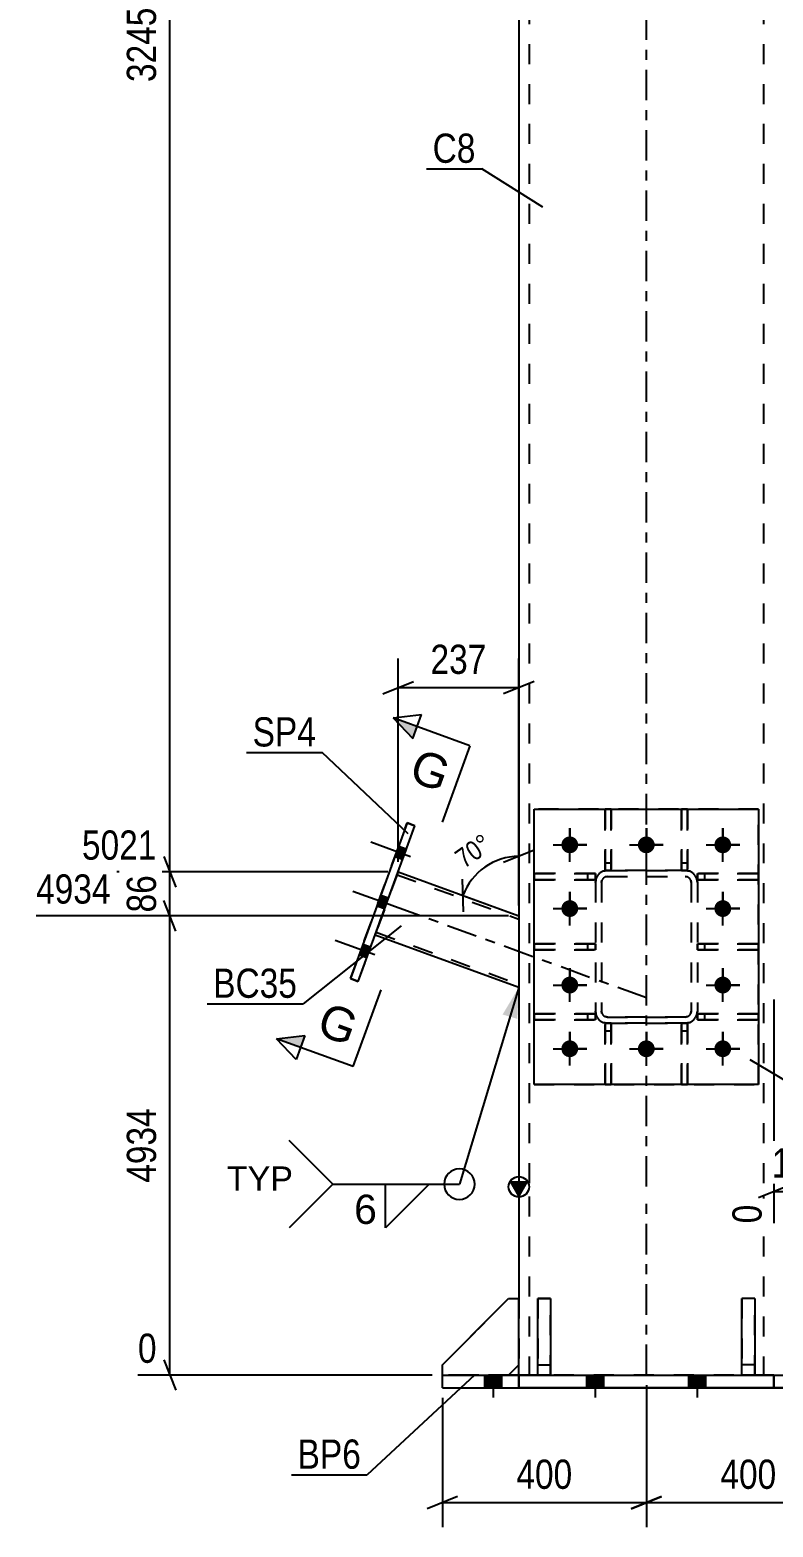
# Model space of a CAD drawing. Header units: millimetres. Extents: x 0 to 841, y 0 to 594.
# Drawn here: x 210.9 to 283.8, y 259.3 to 406.2 of the extents above; entities that cross this region are included whole.
import ezdxf

# ---------------------------------------------------------------- set-up
doc = ezdxf.new("R2010")
doc.units = ezdxf.units.MM
doc.linetypes.add('DXK_LINE_DOT2', pattern=[3.9198, 1.9599, -1.9599])
doc.linetypes.add('DXK_LINE_DOT3', pattern=[5.9187, 2.979, -0.9799, 0.9799, -0.9799])
doc.styles.add('Arial', font='ARIAL.TTF', dxfattribs={"height": 0.2})
doc.styles.add('Arial Narrow', font='ARIALN.TTF', dxfattribs={"height": 0.2})

# ---------------------------------------------------------------- blocks, each defined once
blk = doc.blocks.new('Part-682043673-1279 - 1164')
at = {"color": 7, "linetype": 'DXK_LINE_DOT2'}
for p, q in [((267.31, 323.75), (267.31, 329.75)), ((267.31, 329.75), (267.91, 329.75)), ((267.91, 329.75), (267.91, 323.75)), ((267.31, 324.5), (267.91, 324.5)), ((267.91, 323.75), (267.31, 323.75))]:
    blk.add_line(p, q, dxfattribs=at)
blk = doc.blocks.new('Part-682043673-1316 - 1164')
at = {"linetype": 'Continuous'}
blk.add_hatch(color=2, dxfattribs=at).paths.add_polyline_path([(258.86, 291.81), (258.06, 293.21), (259.66, 293.21)])
at = {"color": 7, "linetype": 'DXK_LINE_DOT2'}
for p, q in [((259.86, 487.11), (259.86, 292.75)), ((282.86, 487.11), (282.86, 292.75)), ((259.86, 291.75), (259.86, 274.25)), ((282.86, 291.75), (282.86, 274.25)), ((258.86, 281.75), (258.86, 275.25)), ((258.86, 274.25), (258.86, 274.25)), ((258.86, 274.25), (258.86, 274.25)), ((259.01, 274.25), (258.86, 274.25)), ((258.86, 274.25), (259.01, 274.25)), ((258.86, 274.25), (258.86, 274.25)), ((259.44, 274.25), (259.01, 274.25)), ((259.01, 274.25), (259.44, 274.25)), ((260.09, 274.25), (259.44, 274.25)), ((259.44, 274.25), (260.09, 274.25)), ((259.86, 274.25), (259.86, 274.25)), ((259.93, 274.25), (259.86, 274.25)), ((259.86, 274.25), (259.93, 274.25)), ((260.15, 274.25), (259.93, 274.25)), ((259.93, 274.25), (260.15, 274.25)), ((260.86, 274.25), (260.09, 274.25)), ((260.09, 274.25), (260.86, 274.25)), ((260.48, 274.25), (260.15, 274.25)), ((260.15, 274.25), (260.48, 274.25)), ((260.48, 274.25), (282.24, 274.25)), ((260.48, 274.25), (282.24, 274.25)), ((260.86, 274.25), (281.86, 274.25)), ((260.86, 274.25), (281.86, 274.25)), ((281.86, 274.25), (282.62, 274.25)), ((282.62, 274.25), (281.86, 274.25)), ((282.56, 274.25), (282.24, 274.25)), ((282.24, 274.25), (282.56, 274.25)), ((282.78, 274.25), (282.56, 274.25)), ((282.56, 274.25), (282.78, 274.25)), ((282.62, 274.25), (283.27, 274.25)), ((283.27, 274.25), (282.62, 274.25)), ((282.86, 274.25), (282.78, 274.25)), ((282.78, 274.25), (282.86, 274.25)), ((282.86, 274.25), (282.86, 274.25)), ((282.86, 274.25), (282.86, 274.25)), ((283.27, 274.25), (283.71, 274.25)), ((283.71, 274.25), (283.27, 274.25)), ((283.71, 274.25), (283.86, 274.25)), ((283.86, 274.25), (283.71, 274.25))]:
    blk.add_line(p, q, dxfattribs=at)
at = {"color": 7, "linetype": 'DXK_LINE_DOT3'}
for p, q in [((271.36, 292.75), (271.36, 487.11)), ((271.36, 274.25), (271.36, 291.75))]:
    blk.add_line(p, q, dxfattribs=at)
at = {"color": 2, "linetype": 'Continuous'}
for p, q in [((258.86, 482.88), (258.86, 292.75)), ((258.86, 291.81), (258.06, 293.21)), ((258.06, 293.21), (259.66, 293.21)), ((259.66, 293.21), (258.86, 291.81)), ((258.86, 291.75), (258.86, 281.75)), ((258.86, 274.25), (258.86, 275.25))]:
    blk.add_line(p, q, dxfattribs=at)
blk.add_circle((258.86, 292.71), 1, dxfattribs=at)
blk = doc.blocks.new('Part-682043673-1251 - 1164')
at = {"color": 7, "linetype": 'DXK_LINE_DOT2'}
for p, q in [((267.56, 323.75), (267.1, 323.66)), ((267.1, 323.66), (267.56, 323.75)), ((267.33, 323.11), (267.56, 323.15)), ((267.56, 323.15), (267.33, 323.11)), ((267.56, 323.75), (275.16, 323.75)), ((267.56, 323.75), (267.56, 323.75)), ((275.16, 323.75), (267.56, 323.75)), ((267.56, 323.15), (275.16, 323.15)), ((267.56, 323.15), (267.56, 323.15)), ((267.56, 323.15), (275.16, 323.15)), ((275.16, 323.75), (275.16, 323.75)), ((275.62, 323.66), (275.16, 323.75)), ((275.16, 323.75), (275.62, 323.66)), ((275.16, 323.15), (275.16, 323.15)), ((275.16, 323.15), (275.39, 323.11)), ((275.39, 323.11), (275.16, 323.15)), ((266.45, 323.01), (266.36, 322.55)), ((266.36, 322.55), (266.45, 323.01)), ((266.36, 322.55), (266.36, 309.95)), ((266.96, 322.55), (267, 322.78)), ((267, 322.78), (266.96, 322.55)), ((266.96, 322.55), (266.96, 309.95)), ((275.71, 322.78), (275.76, 322.55)), ((275.76, 322.55), (275.71, 322.78)), ((275.76, 322.55), (275.76, 309.95)), ((276.36, 322.55), (276.27, 323.01)), ((276.27, 323.01), (276.36, 322.55)), ((276.36, 322.55), (276.36, 309.95)), ((266.36, 309.95), (266.45, 309.49)), ((266.45, 309.49), (266.36, 309.95)), ((267, 309.72), (266.96, 309.95)), ((266.96, 309.95), (267, 309.72)), ((275.76, 309.95), (275.71, 309.72)), ((275.71, 309.72), (275.76, 309.95)), ((276.27, 309.49), (276.36, 309.95)), ((276.36, 309.95), (276.27, 309.49)), ((267.1, 308.84), (267.56, 308.75)), ((267.56, 308.75), (267.1, 308.84)), ((267.56, 309.35), (267.33, 309.4)), ((267.33, 309.4), (267.56, 309.35)), ((275.16, 309.35), (267.56, 309.35)), ((267.56, 309.35), (267.56, 309.35)), ((267.56, 309.35), (275.16, 309.35)), ((267.56, 309.35), (267.56, 309.35)), ((275.16, 308.75), (267.56, 308.75)), ((267.56, 308.75), (267.56, 308.75)), ((267.56, 308.75), (275.16, 308.75)), ((267.56, 308.75), (267.56, 308.75)), ((275.39, 309.4), (275.16, 309.35)), ((275.16, 309.35), (275.39, 309.4)), ((275.16, 309.35), (275.16, 309.35)), ((275.16, 308.75), (275.62, 308.84)), ((275.62, 308.84), (275.16, 308.75)), ((275.16, 308.75), (275.16, 308.75)), ((275.39, 309.4), (275.39, 309.4)), ((275.62, 308.84), (275.62, 308.84))]:
    blk.add_line(p, q, dxfattribs=at)
at = {"color": 7, "linetype": 'DXK_LINE_DOT3'}
blk.add_line((271.36, 316.25), (271.36, 316.25), dxfattribs=at)
at = {"color": 7, "linetype": 'DXK_LINE_DOT2'}
for centre, radius, start, end in [((267.56, 322.55), 1.2, 112.5, 157.5), ((267.56, 322.55), 1.2, 112.5, 157.5), ((267.56, 322.55), 0.6, 112.5, 157.5), ((267.56, 322.55), 0.6, 112.5, 157.5), ((275.16, 322.55), 0.6, 22.5, 67.5), ((275.16, 322.55), 0.6, 22.5, 67.5), ((275.16, 322.55), 1.2, 22.5, 67.5), ((275.16, 322.55), 1.2, 22.5, 67.5), ((267.56, 309.95), 1.2, 202.5, 247.5), ((267.56, 309.95), 1.2, 202.5, 247.5), ((267.56, 309.95), 0.6, 202.5, 247.5), ((267.56, 309.95), 0.6, 202.5, 247.5), ((275.16, 309.95), 0.6, 292.5, 337.5), ((275.16, 309.95), 0.6, 292.5, 337.5), ((275.16, 309.95), 1.2, 292.5, 337.5), ((275.16, 309.95), 1.2, 292.5, 337.5)]:
    blk.add_arc(centre, radius, start, end, dxfattribs=at)
blk = doc.blocks.new('Part-682043673-1260 - 1164')
at = {"color": 2, "linetype": 'Continuous'}
for p, q in [((251.36, 274.25), (258.86, 274.25)), ((251.36, 273), (251.36, 274.25)), ((258.86, 274.25), (258.86, 273)), ((258.86, 274.25), (283.86, 274.25)), ((283.86, 273), (283.86, 274.25)), ((283.86, 274.25), (291.36, 274.25)), ((291.36, 273), (291.36, 274.25)), ((251.36, 273), (258.86, 273)), ((251.36, 273), (258.86, 273)), ((251.36, 273), (251.36, 273)), ((251.36, 273), (251.36, 273)), ((258.86, 273), (283.86, 273)), ((283.86, 273), (258.86, 273)), ((283.86, 273), (291.36, 273)), ((291.36, 273), (283.86, 273)), ((291.36, 273), (291.36, 273)), ((291.36, 273), (291.36, 273))]:
    blk.add_line(p, q, dxfattribs=at)
at = {"color": 7, "linetype": 'DXK_LINE_DOT2'}
for p, q in [((258.86, 274.25), (251.36, 274.25)), ((251.36, 274.25), (251.36, 274.25)), ((283.86, 274.25), (258.86, 274.25)), ((258.86, 273), (258.86, 274.25)), ((291.36, 274.25), (283.86, 274.25)), ((283.86, 274.25), (283.86, 273))]:
    blk.add_line(p, q, dxfattribs=at)
blk = doc.blocks.new('Part-682043673-1254 - 1164')
at = {"color": 7, "linetype": 'DXK_LINE_DOT2'}
for p, q in [((247.02, 323.6), (244.76, 317.4)), ((244.76, 317.4), (247.02, 323.6)), ((246.92, 323.32), (258.86, 318.97)), ((247.02, 323.6), (247.02, 323.6)), ((258.86, 319.29), (258.86, 312.27)), ((244.76, 317.4), (244.76, 317.4)), ((244.86, 317.68), (258.86, 312.59))]:
    blk.add_line(p, q, dxfattribs=at)
at = {"color": 2, "linetype": 'Continuous'}
for p, q in [((247.02, 323.6), (258.86, 319.29)), ((258.86, 312.27), (244.76, 317.4))]:
    blk.add_line(p, q, dxfattribs=at)
at = {"color": 7, "linetype": 'DXK_LINE_DOT3'}
blk.add_line((271.36, 311.23), (245.89, 320.5), dxfattribs=at)
blk = doc.blocks.new('Part-682043673-1314 - 1164')
at = {"color": 2, "linetype": 'Continuous'}
for p, q in [((260.73, 274.25), (260.73, 281.75)), ((260.73, 281.75), (261.98, 281.75)), ((261.98, 281.75), (261.98, 274.25)), ((260.73, 275.25), (261.98, 275.25)), ((261.98, 274.25), (260.73, 274.25))]:
    blk.add_line(p, q, dxfattribs=at)
blk = doc.blocks.new('Part-682043673-1261 - 1164')
at = {"color": 2, "linetype": 'Continuous'}
for p, q in [((260.36, 302.75), (260.36, 329.75)), ((260.36, 329.75), (282.36, 329.75)), ((282.36, 329.75), (282.36, 302.75)), ((282.36, 302.75), (260.36, 302.75)), ((260.36, 302.75), (260.36, 302.75)), ((282.36, 302.75), (282.36, 302.75))]:
    blk.add_line(p, q, dxfattribs=at)
at = {"color": 7, "linetype": 'DXK_LINE_DOT2'}
for p, q in [((260.36, 329.75), (282.36, 329.75)), ((260.36, 302.75), (282.36, 302.75)), ((260.36, 302.75), (260.36, 302.75)), ((282.36, 302.75), (282.36, 302.75))]:
    blk.add_line(p, q, dxfattribs=at)
blk = doc.blocks.new('Part-682043673-1312 - 1164')
at = {"color": 7, "linetype": 'DXK_LINE_DOT2'}
for p, q in [((260.73, 281.75), (260.73, 274.25)), ((261.98, 281.75), (260.73, 281.75)), ((261.98, 274.25), (261.98, 281.75)), ((260.73, 275.25), (261.98, 275.25)), ((260.73, 274.25), (261.98, 274.25))]:
    blk.add_line(p, q, dxfattribs=at)
blk = doc.blocks.new('Part-682043673-1263 - 1164')
at = {"color": 7, "linetype": 'DXK_LINE_DOT2'}
for p, q in [((267.56, 323.75), (267.1, 323.66)), ((267.1, 323.66), (267.56, 323.75)), ((267.33, 323.11), (267.56, 323.15)), ((267.56, 323.15), (267.33, 323.11)), ((267.56, 323.75), (275.16, 323.75)), ((267.56, 323.15), (275.16, 323.15)), ((275.62, 323.66), (275.16, 323.75)), ((275.16, 323.75), (275.62, 323.66)), ((275.16, 323.15), (275.39, 323.11)), ((275.39, 323.11), (275.16, 323.15)), ((266.45, 323.01), (266.36, 322.55)), ((266.36, 322.55), (266.45, 323.01)), ((266.36, 322.55), (266.36, 309.95)), ((266.96, 322.55), (267, 322.78)), ((267, 322.78), (266.96, 322.55)), ((266.96, 322.55), (266.96, 309.95)), ((275.71, 322.78), (275.76, 322.55)), ((275.76, 322.55), (275.71, 322.78)), ((275.76, 322.55), (275.76, 309.95)), ((276.36, 322.55), (276.27, 323.01)), ((276.27, 323.01), (276.36, 322.55)), ((276.36, 322.55), (276.36, 309.95)), ((266.36, 309.95), (266.45, 309.49)), ((266.45, 309.49), (266.36, 309.95)), ((267, 309.72), (266.96, 309.95)), ((266.96, 309.95), (267, 309.72)), ((275.76, 309.95), (275.71, 309.72)), ((275.71, 309.72), (275.76, 309.95)), ((276.27, 309.49), (276.36, 309.95)), ((276.36, 309.95), (276.27, 309.49)), ((267.1, 308.84), (267.56, 308.75)), ((267.56, 308.75), (267.1, 308.84)), ((267.56, 309.35), (267.33, 309.4)), ((267.33, 309.4), (267.56, 309.35)), ((275.16, 309.35), (267.56, 309.35)), ((267.56, 308.75), (275.16, 308.75)), ((275.39, 309.4), (275.16, 309.35)), ((275.16, 309.35), (275.39, 309.4)), ((275.16, 308.75), (275.62, 308.84)), ((275.62, 308.84), (275.16, 308.75))]:
    blk.add_line(p, q, dxfattribs=at)
at = {"color": 7, "linetype": 'DXK_LINE_DOT3'}
blk.add_line((271.36, 316.25), (271.36, 316.25), dxfattribs=at)
at = {"color": 7, "linetype": 'DXK_LINE_DOT2'}
for centre, radius, start, end in [((267.56, 322.55), 1.2, 112.5, 157.5), ((267.56, 322.55), 1.2, 112.5, 157.5), ((267.56, 322.55), 0.6, 112.5, 157.5), ((267.56, 322.55), 0.6, 112.5, 157.5), ((275.16, 322.55), 0.6, 22.5, 67.5), ((275.16, 322.55), 0.6, 22.5, 67.5), ((275.16, 322.55), 1.2, 22.5, 67.5), ((275.16, 322.55), 1.2, 22.5, 67.5), ((267.56, 309.95), 1.2, 202.5, 247.5), ((267.56, 309.95), 1.2, 202.5, 247.5), ((267.56, 309.95), 0.6, 202.5, 247.5), ((267.56, 309.95), 0.6, 202.5, 247.5), ((275.16, 309.95), 0.6, 292.5, 337.5), ((275.16, 309.95), 0.6, 292.5, 337.5), ((275.16, 309.95), 1.2, 292.5, 337.5), ((275.16, 309.95), 1.2, 292.5, 337.5)]:
    blk.add_arc(centre, radius, start, end, dxfattribs=at)
blk = doc.blocks.new('Part-682043673-1265 - 1164')
at = {"color": 7, "linetype": 'DXK_LINE_DOT2'}
for p, q in [((260.36, 302.75), (260.36, 329.75)), ((282.36, 329.75), (260.36, 329.75)), ((282.36, 302.75), (282.36, 329.75)), ((282.36, 302.75), (260.36, 302.75))]:
    blk.add_line(p, q, dxfattribs=at)
blk = doc.blocks.new('Part-682043673-1266 - 1164')
at = {"color": 7, "linetype": 'DXK_LINE_DOT2'}
for p, q in [((267.91, 308.75), (267.31, 308.75)), ((267.31, 308.75), (267.31, 302.75)), ((267.91, 302.75), (267.91, 308.75)), ((267.31, 308), (267.91, 308)), ((267.31, 302.75), (267.91, 302.75))]:
    blk.add_line(p, q, dxfattribs=at)
blk = doc.blocks.new('Part-682043673-1267 - 1164')
at = {"color": 7, "linetype": 'DXK_LINE_DOT2'}
for p, q in [((275.41, 308.75), (274.81, 308.75)), ((274.81, 308.75), (274.81, 302.75)), ((275.41, 302.75), (275.41, 308.75)), ((274.81, 308), (275.41, 308)), ((274.81, 302.75), (275.41, 302.75))]:
    blk.add_line(p, q, dxfattribs=at)
blk = doc.blocks.new('Part-682043673-1268 - 1164')
at = {"color": 7, "linetype": 'DXK_LINE_DOT2'}
for p, q in [((267.31, 329.75), (267.31, 323.75)), ((267.91, 329.75), (267.31, 329.75)), ((267.91, 323.75), (267.91, 329.75)), ((267.31, 324.5), (267.91, 324.5)), ((267.31, 323.75), (267.91, 323.75))]:
    blk.add_line(p, q, dxfattribs=at)
blk = doc.blocks.new('Part-682043673-1269 - 1164')
at = {"color": 7, "linetype": 'DXK_LINE_DOT2'}
for p, q in [((274.81, 329.75), (274.81, 323.75)), ((275.41, 329.75), (274.81, 329.75)), ((275.41, 323.75), (275.41, 329.75)), ((274.81, 324.5), (275.41, 324.5)), ((274.81, 323.75), (275.41, 323.75))]:
    blk.add_line(p, q, dxfattribs=at)
blk = doc.blocks.new('Part-682043673-1270 - 1164')
at = {"color": 7, "linetype": 'DXK_LINE_DOT2'}
for p, q in [((276.36, 315.95), (276.36, 316.55)), ((276.36, 316.55), (282.36, 316.55)), ((282.36, 315.95), (276.36, 315.95)), ((277.11, 315.95), (277.11, 316.55)), ((282.36, 316.55), (282.36, 315.95))]:
    blk.add_line(p, q, dxfattribs=at)
blk = doc.blocks.new('Part-682043673-1271 - 1164')
at = {"color": 7, "linetype": 'DXK_LINE_DOT2'}
for p, q in [((276.36, 322.83), (276.36, 323.43)), ((276.36, 323.43), (282.36, 323.43)), ((277.11, 322.83), (277.11, 323.43)), ((282.36, 323.43), (282.36, 322.83)), ((282.36, 322.83), (276.36, 322.83))]:
    blk.add_line(p, q, dxfattribs=at)
blk = doc.blocks.new('Part-682043673-1287 - 1164')
at = {"color": 2, "linetype": 'Continuous'}
for p, q in [((247.92, 328.41), (242.36, 313.14)), ((243.11, 312.86), (248.67, 328.13)), ((248.67, 328.13), (247.92, 328.41)), ((247.92, 328.41), (247.92, 328.41)), ((248.67, 328.13), (248.67, 328.13)), ((242.36, 313.14), (243.11, 312.86)), ((242.36, 313.14), (242.36, 313.14)), ((243.11, 312.86), (243.11, 312.86))]:
    blk.add_line(p, q, dxfattribs=at)
at = {"color": 7, "linetype": 'DXK_LINE_DOT2'}
for p, q in [((242.36, 313.14), (247.92, 328.41)), ((243.11, 312.86), (248.67, 328.13)), ((247.92, 328.41), (248.67, 328.13)), ((243.11, 312.86), (242.36, 313.14))]:
    blk.add_line(p, q, dxfattribs=at)
blk = doc.blocks.new('Part-682043673-1272 - 1164')
at = {"color": 7, "linetype": 'DXK_LINE_DOT2'}
for p, q in [((276.36, 309.08), (276.36, 309.68)), ((276.36, 309.68), (282.36, 309.68)), ((282.36, 309.08), (276.36, 309.08)), ((277.11, 309.08), (277.11, 309.68)), ((282.36, 309.68), (282.36, 309.08))]:
    blk.add_line(p, q, dxfattribs=at)
blk = doc.blocks.new('Part-682043673-1273 - 1164')
at = {"color": 7, "linetype": 'DXK_LINE_DOT2'}
for p, q in [((260.36, 316.55), (266.36, 316.55)), ((260.36, 315.95), (260.36, 316.55)), ((266.36, 315.95), (260.36, 315.95)), ((265.61, 315.95), (265.61, 316.55)), ((266.36, 316.55), (266.36, 315.95))]:
    blk.add_line(p, q, dxfattribs=at)
blk = doc.blocks.new('Part-682043673-1281 - 1164')
at = {"color": 7, "linetype": 'DXK_LINE_DOT2'}
for p, q in [((266.36, 323.43), (260.36, 323.43)), ((260.36, 323.43), (260.36, 322.83)), ((265.61, 322.83), (265.61, 323.43)), ((266.36, 322.83), (266.36, 323.43)), ((260.36, 322.83), (266.36, 322.83))]:
    blk.add_line(p, q, dxfattribs=at)
blk = doc.blocks.new('Part-682043673-1274 - 1164')
at = {"color": 7, "linetype": 'DXK_LINE_DOT2'}
for p, q in [((260.36, 323.43), (266.36, 323.43)), ((260.36, 322.83), (260.36, 323.43)), ((265.61, 322.83), (265.61, 323.43)), ((266.36, 323.43), (266.36, 322.83)), ((266.36, 322.83), (260.36, 322.83))]:
    blk.add_line(p, q, dxfattribs=at)
blk = doc.blocks.new('Part-682043673-1275 - 1164')
at = {"color": 7, "linetype": 'DXK_LINE_DOT2'}
for p, q in [((260.36, 309.68), (266.36, 309.68)), ((260.36, 309.08), (260.36, 309.68)), ((266.36, 309.08), (260.36, 309.08)), ((265.61, 309.08), (265.61, 309.68)), ((266.36, 309.68), (266.36, 309.08))]:
    blk.add_line(p, q, dxfattribs=at)
blk = doc.blocks.new('Part-682043673-1276 - 1164')
at = {"color": 7, "linetype": 'DXK_LINE_DOT2'}
for p, q in [((274.81, 302.75), (274.81, 308.75)), ((274.81, 308.75), (275.41, 308.75)), ((275.41, 308.75), (275.41, 302.75)), ((274.81, 308), (275.41, 308)), ((275.41, 302.75), (274.81, 302.75))]:
    blk.add_line(p, q, dxfattribs=at)
blk = doc.blocks.new('Part-682043673-1277 - 1164')
at = {"color": 7, "linetype": 'DXK_LINE_DOT2'}
for p, q in [((267.31, 302.75), (267.31, 308.75)), ((267.31, 308.75), (267.91, 308.75)), ((267.91, 308.75), (267.91, 302.75)), ((267.31, 308), (267.91, 308)), ((267.91, 302.75), (267.31, 302.75))]:
    blk.add_line(p, q, dxfattribs=at)
blk = doc.blocks.new('Part-682043673-1285 - 1164')
at = {"color": 7, "linetype": 'DXK_LINE_DOT2'}
for p, q in [((282.36, 309.68), (276.36, 309.68)), ((276.36, 309.68), (276.36, 309.08)), ((276.36, 309.08), (282.36, 309.08)), ((277.11, 309.08), (277.11, 309.68)), ((282.36, 309.08), (282.36, 309.68))]:
    blk.add_line(p, q, dxfattribs=at)
blk = doc.blocks.new('Part-682043673-1278 - 1164')
at = {"color": 7, "linetype": 'DXK_LINE_DOT2'}
for p, q in [((274.81, 323.75), (274.81, 329.75)), ((274.81, 329.75), (275.41, 329.75)), ((275.41, 329.75), (275.41, 323.75)), ((274.81, 324.5), (275.41, 324.5)), ((275.41, 323.75), (274.81, 323.75))]:
    blk.add_line(p, q, dxfattribs=at)
blk = doc.blocks.new('Part-682043673-1280 - 1164')
at = {"color": 7, "linetype": 'DXK_LINE_DOT2'}
for p, q in [((266.36, 316.55), (260.36, 316.55)), ((260.36, 316.55), (260.36, 315.95)), ((260.36, 315.95), (266.36, 315.95)), ((265.61, 315.95), (265.61, 316.55)), ((266.36, 315.95), (266.36, 316.55))]:
    blk.add_line(p, q, dxfattribs=at)
blk = doc.blocks.new('Part-682043673-1282 - 1164')
at = {"color": 7, "linetype": 'DXK_LINE_DOT2'}
for p, q in [((266.36, 309.68), (260.36, 309.68)), ((260.36, 309.68), (260.36, 309.08)), ((260.36, 309.08), (266.36, 309.08)), ((265.61, 309.08), (265.61, 309.68)), ((266.36, 309.08), (266.36, 309.68))]:
    blk.add_line(p, q, dxfattribs=at)
blk = doc.blocks.new('Part-682043673-1283 - 1164')
at = {"color": 7, "linetype": 'DXK_LINE_DOT2'}
for p, q in [((282.36, 316.55), (276.36, 316.55)), ((276.36, 316.55), (276.36, 315.95)), ((276.36, 315.95), (282.36, 315.95)), ((277.11, 315.95), (277.11, 316.55)), ((282.36, 315.95), (282.36, 316.55))]:
    blk.add_line(p, q, dxfattribs=at)
blk = doc.blocks.new('Part-682043673-1284 - 1164')
at = {"color": 7, "linetype": 'DXK_LINE_DOT2'}
for p, q in [((282.36, 323.43), (276.36, 323.43)), ((276.36, 323.43), (276.36, 322.83)), ((277.11, 322.83), (277.11, 323.43)), ((282.36, 322.83), (282.36, 323.43)), ((276.36, 322.83), (282.36, 322.83))]:
    blk.add_line(p, q, dxfattribs=at)
blk = doc.blocks.new('Part-682043673-1307 - 1164')
at = {"color": 2, "linetype": 'Continuous'}
for p, q in [((251.36, 275.25), (257.86, 281.75)), ((257.86, 281.75), (258.86, 281.75)), ((258.86, 275.25), (258.86, 281.75)), ((251.36, 274.25), (251.36, 275.25)), ((257.86, 274.25), (258.86, 275.25))]:
    blk.add_line(p, q, dxfattribs=at)
at = {"color": 7, "linetype": 'DXK_LINE_DOT2'}
for p, q in [((257.86, 274.25), (251.36, 274.25)), ((251.36, 274.25), (251.36, 274.25)), ((257.86, 274.25), (257.86, 274.25))]:
    blk.add_line(p, q, dxfattribs=at)
blk = doc.blocks.new('Part-682043673-1308 - 1164')
at = {"color": 7, "linetype": 'DXK_LINE_DOT2'}
for p, q in [((251.36, 275.25), (257.86, 281.75)), ((257.86, 281.75), (258.86, 281.75)), ((258.86, 281.75), (258.86, 275.25)), ((251.36, 274.25), (251.36, 275.25)), ((258.86, 275.25), (257.86, 274.25)), ((257.86, 274.25), (251.36, 274.25))]:
    blk.add_line(p, q, dxfattribs=at)
blk = doc.blocks.new('Part-682043673-1311 - 1164')
at = {"color": 7, "linetype": 'DXK_LINE_DOT2'}
for p, q in [((280.73, 281.75), (280.73, 274.25)), ((281.98, 281.75), (280.73, 281.75)), ((281.98, 274.25), (281.98, 281.75)), ((281.98, 275.25), (280.73, 275.25)), ((280.73, 274.25), (281.98, 274.25))]:
    blk.add_line(p, q, dxfattribs=at)
blk = doc.blocks.new('Part-682043673-1313 - 1164')
at = {"color": 2, "linetype": 'Continuous'}
for p, q in [((280.73, 274.25), (280.73, 281.75)), ((281.98, 281.75), (280.73, 281.75)), ((281.98, 281.75), (281.98, 274.25)), ((281.98, 275.25), (280.73, 275.25)), ((281.98, 274.25), (280.73, 274.25))]:
    blk.add_line(p, q, dxfattribs=at)
blk = doc.blocks.new('Bolt-682043673-1337 - 1164')
at = {"linetype": 'Continuous'}
for points in [[(255.53, 273), (257.18, 273), (257.18, 274.25), (255.53, 274.25)], [(255.53, 273), (257.18, 273), (257.18, 274.25), (255.53, 274.25)], [(265.53, 273), (267.18, 273), (267.18, 274.25), (265.53, 274.25)], [(265.53, 273), (267.18, 273), (267.18, 274.25), (265.53, 274.25)], [(275.53, 273), (277.18, 273), (277.18, 274.25), (275.53, 274.25)], [(275.53, 273), (277.18, 273), (277.18, 274.25), (275.53, 274.25)], [(285.53, 273), (287.18, 273), (287.18, 274.25), (285.53, 274.25)], [(285.53, 273), (287.18, 273), (287.18, 274.25), (285.53, 274.25)]]:
    blk.add_hatch(color=1, dxfattribs=at).paths.add_polyline_path(points)
at = {"color": 1, "linetype": 'Continuous'}
for p, q in [((255.53, 273), (255.53, 274.25)), ((255.53, 273), (255.53, 274.25)), ((256.36, 272.05), (256.36, 274.25)), ((256.36, 272.05), (256.36, 274.25)), ((257.18, 273), (257.18, 274.25)), ((257.18, 273), (257.18, 274.25)), ((265.53, 273), (265.53, 274.25)), ((265.53, 273), (265.53, 274.25)), ((266.36, 272.05), (266.36, 274.25)), ((266.36, 272.05), (266.36, 274.25)), ((267.18, 273), (267.18, 274.25)), ((267.18, 273), (267.18, 274.25)), ((275.53, 273), (275.53, 274.25)), ((275.53, 273), (275.53, 274.25)), ((276.36, 272.05), (276.36, 274.25)), ((276.36, 272.05), (276.36, 274.25)), ((277.18, 273), (277.18, 274.25)), ((277.18, 273), (277.18, 274.25)), ((285.53, 273), (285.53, 274.25)), ((285.53, 273), (285.53, 274.25)), ((286.36, 272.05), (286.36, 274.25)), ((286.36, 272.05), (286.36, 274.25)), ((287.18, 273), (287.18, 274.25)), ((287.18, 273), (287.18, 274.25))]:
    blk.add_line(p, q, dxfattribs=at)
blk = doc.blocks.new('Bolt-682043673-1338 - 1164')
at = {"linetype": 'Continuous'}
for points in [[(263.03, 326.25, -1), (264.68, 326.25, -1)], [(270.53, 326.25, -1), (272.18, 326.25, -1)], [(278.03, 326.25, -1), (279.68, 326.25, -1)], [(263.03, 320, -1), (264.68, 320, -1)], [(278.03, 320, -1), (279.68, 320, -1)], [(263.03, 312.5, -1), (264.68, 312.5, -1)], [(278.03, 312.5, -1), (279.68, 312.5, -1)], [(263.03, 306.25, -1), (264.68, 306.25, -1)], [(270.53, 306.25, -1), (272.18, 306.25, -1)], [(278.03, 306.25, -1), (279.68, 306.25, -1)]]:
    blk.add_hatch(color=1, dxfattribs=at).paths.add_polyline_path(points)
at = {"color": 1, "linetype": 'Continuous'}
for p, q in [((263.86, 324.6), (263.86, 327.9)), ((271.36, 324.6), (271.36, 327.9)), ((278.86, 324.6), (278.86, 327.9)), ((262.21, 326.25), (265.51, 326.25)), ((269.71, 326.25), (273.01, 326.25)), ((277.21, 326.25), (280.51, 326.25)), ((263.86, 318.35), (263.86, 321.65)), ((278.86, 318.35), (278.86, 321.65)), ((262.21, 320), (265.51, 320)), ((277.21, 320), (280.51, 320)), ((263.86, 310.85), (263.86, 314.15)), ((278.86, 310.85), (278.86, 314.15)), ((262.21, 312.5), (265.51, 312.5)), ((277.21, 312.5), (280.51, 312.5)), ((263.86, 304.6), (263.86, 307.9)), ((271.36, 304.6), (271.36, 307.9)), ((278.86, 304.6), (278.86, 307.9)), ((262.21, 306.25), (265.51, 306.25)), ((269.71, 306.25), (273.01, 306.25)), ((277.21, 306.25), (280.51, 306.25))]:
    blk.add_line(p, q, dxfattribs=at)
blk = doc.blocks.new('Bolt-682043673-1340 - 1164')
at = {"color": 1, "linetype": 'Continuous'}
for p, q in [((263.86, 327.9), (263.86, 326.8)), ((271.36, 327.9), (271.36, 326.8)), ((278.86, 327.9), (278.86, 326.8)), ((262.21, 326.25), (263.31, 326.25)), ((265.51, 326.25), (264.41, 326.25)), ((269.71, 326.25), (270.81, 326.25)), ((273.01, 326.25), (271.91, 326.25)), ((277.21, 326.25), (278.31, 326.25)), ((280.51, 326.25), (279.41, 326.25)), ((263.86, 324.6), (263.86, 325.7)), ((271.36, 324.6), (271.36, 325.7)), ((278.86, 324.6), (278.86, 325.7)), ((263.86, 321.65), (263.86, 320.55)), ((278.86, 321.65), (278.86, 320.55)), ((262.21, 320), (263.31, 320)), ((263.86, 318.35), (263.86, 319.45)), ((265.51, 320), (264.41, 320)), ((277.21, 320), (278.31, 320)), ((278.86, 318.35), (278.86, 319.45)), ((280.51, 320), (279.41, 320)), ((263.86, 314.15), (263.86, 313.05)), ((278.86, 314.15), (278.86, 313.05)), ((262.21, 312.5), (263.31, 312.5)), ((263.86, 310.85), (263.86, 311.95)), ((265.51, 312.5), (264.41, 312.5)), ((277.21, 312.5), (278.31, 312.5)), ((278.86, 310.85), (278.86, 311.95)), ((280.51, 312.5), (279.41, 312.5)), ((263.86, 307.9), (263.86, 306.8)), ((271.36, 307.9), (271.36, 306.8)), ((278.86, 307.9), (278.86, 306.8)), ((262.21, 306.25), (263.31, 306.25)), ((263.86, 304.6), (263.86, 305.7)), ((265.51, 306.25), (264.41, 306.25)), ((269.71, 306.25), (270.81, 306.25)), ((271.36, 304.6), (271.36, 305.7)), ((273.01, 306.25), (271.91, 306.25)), ((277.21, 306.25), (278.31, 306.25)), ((278.86, 304.6), (278.86, 305.7)), ((280.51, 306.25), (279.41, 306.25))]:
    blk.add_line(p, q, dxfattribs=at)
blk = doc.blocks.new('Bolt-682043673-1341 - 1164')
at = {"linetype": 'Continuous'}
for points in [[(247.46, 324.8), (247.83, 325.83), (247.08, 326.1), (246.7, 325.07)], [(247.46, 324.8), (247.83, 325.83), (247.08, 326.1), (246.7, 325.07)], [(247.46, 324.8), (247.83, 325.83), (247.08, 326.1), (246.7, 325.07)], [(245.7, 319.98), (246.08, 321.01), (245.33, 321.29), (244.95, 320.25)], [(245.7, 319.98), (246.08, 321.01), (245.33, 321.29), (244.95, 320.25)], [(243.95, 315.16), (244.33, 316.2), (243.57, 316.47), (243.2, 315.44)], [(243.95, 315.16), (244.33, 316.2), (243.57, 316.47), (243.2, 315.44)], [(243.95, 315.16), (244.33, 316.2), (243.57, 316.47), (243.2, 315.44)]]:
    blk.add_hatch(color=1, dxfattribs=at).paths.add_polyline_path(points)
at = {"color": 1, "linetype": 'Continuous'}
for p, q in [((248.25, 325.09), (244.35, 326.51)), ((248.25, 325.09), (244.35, 326.51)), ((248.25, 325.09), (244.35, 326.51)), ((247.83, 325.83), (247.08, 326.1)), ((247.83, 325.83), (247.08, 326.1)), ((247.83, 325.83), (247.08, 326.1)), ((247.46, 324.8), (246.7, 325.07)), ((247.46, 324.8), (246.7, 325.07)), ((247.46, 324.8), (246.7, 325.07)), ((246.5, 320.27), (242.6, 321.69)), ((246.5, 320.27), (242.6, 321.69)), ((245.7, 319.98), (244.95, 320.25)), ((245.7, 319.98), (244.95, 320.25)), ((246.08, 321.01), (245.33, 321.29)), ((246.08, 321.01), (245.33, 321.29)), ((244.75, 315.46), (240.85, 316.88)), ((244.75, 315.46), (240.85, 316.88)), ((244.75, 315.46), (240.85, 316.88)), ((244.33, 316.2), (243.57, 316.47)), ((244.33, 316.2), (243.57, 316.47)), ((244.33, 316.2), (243.57, 316.47)), ((243.95, 315.16), (243.2, 315.44)), ((243.95, 315.16), (243.2, 315.44)), ((243.95, 315.16), (243.2, 315.44))]:
    blk.add_line(p, q, dxfattribs=at)
blk = doc.blocks.new('StraightDimension-682043673-59352 - 1164')
at = {"color": 7, "linetype": 'Continuous'}
for p, q in [((271.36, 273.25), (271.36, 259.34)), ((291.36, 272), (291.36, 259.34)), ((272.86, 262.34), (269.86, 261.14)), ((271.36, 261.74), (291.36, 261.74)), ((289.86, 261.14), (292.86, 262.34))]:
    blk.add_line(p, q, dxfattribs=at)
at = {"color": 0}
blk.add_wipeout([(284.7, 262.49), (284.7, 266.69), (278.02, 266.69), (278.02, 262.49)], dxfattribs=at)
at = {"color": 3, "style": 'Arial Narrow'}
blk.add_text('400', height=2.863, dxfattribs=at).set_placement((278.62, 263.09))
blk = doc.blocks.new('StraightDimension-682043673-59353 - 1164')
at = {"color": 7, "linetype": 'Continuous'}
for p, q in [((271.36, 273.25), (271.36, 259.34)), ((251.36, 272), (251.36, 259.34)), ((252.86, 262.34), (249.86, 261.14)), ((251.36, 261.74), (271.36, 261.74)), ((269.86, 261.14), (272.86, 262.34))]:
    blk.add_line(p, q, dxfattribs=at)
at = {"color": 0}
blk.add_wipeout([(264.7, 262.49), (264.7, 266.69), (258.02, 266.69), (258.02, 262.49)], dxfattribs=at)
at = {"color": 3, "style": 'Arial Narrow'}
blk.add_text('400', height=2.863, dxfattribs=at).set_placement((258.62, 263.09))
blk = doc.blocks.new('StraightDimension-682043673-11573 - 1164')
at = {"color": 7, "linetype": 'Continuous'}
for p, q in [((247.02, 324.6), (247.02, 344.52)), ((258.86, 320.29), (258.86, 344.52)), ((245.52, 341.07), (248.52, 342.27)), ((260.36, 342.27), (257.36, 341.07)), ((247.02, 341.67), (258.86, 341.67))]:
    blk.add_line(p, q, dxfattribs=at)
at = {"color": 0}
blk.add_wipeout([(256.28, 342.42), (256.28, 346.62), (249.6, 346.62), (249.6, 342.42)], dxfattribs=at)
at = {"color": 3, "style": 'Arial Narrow'}
blk.add_text('237', height=2.863, dxfattribs=at).set_placement((250.2, 343.02))
blk = doc.blocks.new('AngleDimension-682043673-41181 - 1164')
at = {"color": 7, "linetype": 'Continuous'}
for p, q in [((260.36, 325.72), (257.36, 324.52)), ((258.86, 320.29), (258.86, 325.12)), ((258.86, 325.12), (258.86, 319.29)), ((253.43, 319.67), (253.33, 322.9)), ((253.38, 321.28), (258.86, 319.29))]:
    blk.add_line(p, q, dxfattribs=at)
blk.add_arc((258.86, 319.29), 5.83, 90, 160, dxfattribs=at)
at = {"color": 0}
blk.add_wipeout([(256.93, 325.79), (255.33, 328.09), (251.8, 325.62), (253.4, 323.32)], dxfattribs=at)
at = {"color": 3, "style": 'Arial Narrow'}
blk.add_text('70°', height=1.909, rotation=35.002, dxfattribs=at).set_placement((253.5, 323.88))
blk = doc.blocks.new('StraightDimension-682043673-46937 - 1164')
at = {"color": 7, "linetype": 'Continuous'}
for p, q in [((224.64, 323.6), (224.64, 485.86)), ((224.04, 325.1), (225.24, 322.1)), ((246.02, 323.6), (216.03, 323.6))]:
    blk.add_line(p, q, dxfattribs=at)
at = {"color": 0}
blk.add_wipeout([(223.89, 408.99), (219.69, 408.99), (219.69, 400.47), (223.89, 400.47)], dxfattribs=at)
at = {"color": 3, "style": 'Arial Narrow'}
blk.add_text('3245', height=2.863, rotation=90.0002, dxfattribs=at).set_placement((223.29, 401.07))
blk = doc.blocks.new('StraightDimension-682043673-46938 - 1164')
at = {"color": 7, "linetype": 'Continuous'}
for p, q in [((224.04, 325.1), (225.24, 322.1)), ((246.02, 323.6), (216.03, 323.6)), ((224.64, 319.29), (224.64, 323.6)), ((225.24, 317.79), (224.04, 320.79)), ((257.86, 319.29), (211.53, 319.29))]:
    blk.add_line(p, q, dxfattribs=at)
at = {"color": 0}
blk.add_wipeout([(223.89, 323.87), (219.69, 323.87), (219.69, 319.02), (223.89, 319.02)], dxfattribs=at)
at = {"color": 3, "style": 'Arial Narrow'}
blk.add_text('86', height=2.863, rotation=90.0002, dxfattribs=at).set_placement((223.29, 319.62))
at = {"color": 0, "linetype": 'Continuous'}
blk.add_wipeout([(223.94, 324.2), (223.94, 328.4), (215.43, 328.4), (215.43, 324.2)], dxfattribs=at)
at = {"color": 3, "linetype": 'Continuous', "style": 'Arial Narrow'}
blk.add_text('5021', height=2.863, dxfattribs=at).set_placement((216.03, 324.8))
blk = doc.blocks.new('StraightDimension-682043673-46939 - 1164')
at = {"color": 7, "linetype": 'Continuous'}
for p, q in [((225.24, 317.79), (224.04, 320.79)), ((257.86, 319.29), (211.53, 319.29)), ((224.64, 274.25), (224.64, 319.29)), ((224.04, 275.75), (225.24, 272.75)), ((250.36, 274.25), (221.52, 274.25))]:
    blk.add_line(p, q, dxfattribs=at)
at = {"color": 0}
blk.add_wipeout([(223.89, 301.03), (219.69, 301.03), (219.69, 292.51), (223.89, 292.51)], dxfattribs=at)
at = {"color": 3, "style": 'Arial Narrow'}
blk.add_text('4934', height=2.863, rotation=90.0002, dxfattribs=at).set_placement((223.29, 293.11))
at = {"color": 0, "linetype": 'Continuous'}
for points in [[(219.44, 319.89), (219.44, 324.09), (210.93, 324.09), (210.93, 319.89)], [(223.94, 274.85), (223.94, 279.05), (220.92, 279.05), (220.92, 274.85)]]:
    blk.add_wipeout(points, dxfattribs=at)
at = {"color": 3, "linetype": 'Continuous', "style": 'Arial Narrow'}
for s, height, p in [('4934', 2.863, (211.53, 320.49)), ('0', 2.86, (221.52, 275.45))]:
    blk.add_text(s, height=height, dxfattribs=at).set_placement(p)
blk = doc.blocks.new('StraightDimension-682043673-47257 - 1164')
at = {"color": 7, "linetype": 'Continuous'}
for p, q in [((288.97, 319.96), (288.97, 285.48)), ((283.86, 311.08), (283.86, 289.13)), ((282.36, 291.66), (285.36, 292.86)), ((283.86, 292.26), (288.97, 292.26)), ((290.47, 292.86), (287.47, 291.66))]:
    blk.add_line(p, q, dxfattribs=at)
at = {"color": 0}
blk.add_wipeout([(289.76, 293.01), (289.76, 297.21), (283.07, 297.21), (283.07, 293.01)], dxfattribs=at)
at = {"color": 0, "linetype": 'Continuous'}
for points in [[(283.26, 291.56), (279.06, 291.56), (279.06, 288.53), (283.26, 288.53)], [(288.37, 291.56), (284.17, 291.56), (284.17, 284.88), (288.37, 284.88)]]:
    blk.add_wipeout(points, dxfattribs=at)
at = {"color": 3, "style": 'Arial Narrow'}
blk.add_text('102', height=2.863, dxfattribs=at).set_placement((283.67, 293.61))
at = {"color": 3, "linetype": 'Continuous', "style": 'Arial Narrow'}
for s, height, p in [('0', 2.86, (282.66, 289.13)), ('102', 2.863, (287.77, 285.48))]:
    blk.add_text(s, height=height, rotation=90.0002, dxfattribs=at).set_placement(p)
blk = doc.blocks.new('Mark-682043673-11460 - 1164')
at = {"color": 0}
blk.add_wipeout([(237.12, 311.25), (237.12, 314.25), (228.9, 314.25), (228.9, 311.25)], dxfattribs=at)
blk.add_wipeout([(237.12, 311.25), (237.12, 314.25), (228.9, 314.25), (228.9, 311.25)], dxfattribs=at)
at = {"color": 30, "linetype": 'Continuous'}
for p in [(247.31, 318.3), (228.3, 310.65)]:
    blk.add_line(p, (237.72, 310.65), dxfattribs=at)
at = {"color": 3, "style": 'Arial Narrow'}
blk.add_text('BC35', height=2.863, dxfattribs=at).set_placement((228.9, 311.25))
blk = doc.blocks.new('Mark-682043673-11469 - 1164')
at = {"color": 0}
blk.add_wipeout([(243.38, 265.06), (243.38, 268.06), (237.17, 268.06), (237.17, 265.06)], dxfattribs=at)
blk.add_wipeout([(243.38, 265.06), (243.38, 268.06), (237.17, 268.06), (237.17, 265.06)], dxfattribs=at)
at = {"color": 30, "linetype": 'Continuous'}
for p in [(254.51, 274.25), (236.57, 264.46)]:
    blk.add_line(p, (243.98, 264.46), dxfattribs=at)
at = {"color": 3, "style": 'Arial Narrow'}
blk.add_text('BP6', height=2.863, dxfattribs=at).set_placement((237.17, 265.06))
blk = doc.blocks.new('Mark-682043673-11472 - 1164')
at = {"color": 0}
blk.add_wipeout([(298.49, 299.75), (298.49, 302.75), (292.28, 302.75), (292.28, 299.75)], dxfattribs=at)
blk.add_wipeout([(298.49, 299.75), (298.49, 302.75), (292.28, 302.75), (292.28, 299.75)], dxfattribs=at)
at = {"color": 30, "linetype": 'Continuous'}
for p, q in [((281.5, 305.21), (291.68, 299.15)), ((291.68, 299.15), (299.09, 299.15))]:
    blk.add_line(p, q, dxfattribs=at)
at = {"color": 3, "style": 'Arial Narrow'}
blk.add_text('SP2', height=2.863, dxfattribs=at).set_placement((292.28, 299.75))
blk = doc.blocks.new('Mark-682043673-11481 - 1164')
at = {"color": 0}
blk.add_wipeout([(238.98, 335.9), (238.98, 338.9), (232.76, 338.9), (232.76, 335.9)], dxfattribs=at)
blk.add_wipeout([(238.98, 335.9), (238.98, 338.9), (232.76, 338.9), (232.76, 335.9)], dxfattribs=at)
at = {"color": 30, "linetype": 'Continuous'}
for p in [(232.16, 335.3), (248.01, 327.34)]:
    blk.add_line(p, (239.58, 335.3), dxfattribs=at)
at = {"color": 3, "style": 'Arial Narrow'}
blk.add_text('SP4', height=2.863, dxfattribs=at).set_placement((232.76, 335.9))
blk = doc.blocks.new('Mark-682043673-11490 - 1164')
at = {"color": 0}
blk.add_wipeout([(254.62, 393.15), (254.62, 396.15), (250.41, 396.15), (250.41, 393.15)], dxfattribs=at)
blk.add_wipeout([(254.62, 393.15), (254.62, 396.15), (250.41, 396.15), (250.41, 393.15)], dxfattribs=at)
at = {"color": 30, "linetype": 'Continuous'}
for p in [(249.81, 392.55), (261.2, 388.79)]:
    blk.add_line(p, (255.22, 392.55), dxfattribs=at)
at = {"color": 3, "style": 'Arial Narrow'}
blk.add_text('C8', height=2.863, dxfattribs=at).set_placement((250.41, 393.15))
blk = doc.blocks.new('SectionMark-682043673-11890 - 1164')
at = {"linetype": 'Continuous'}
for points in [[(248.9, 337.85), (248.47, 336.68), (246.55, 338.71)], [(237.88, 307.56), (237.45, 306.39), (235.1, 307.24)]]:
    blk.add_hatch(color=6, dxfattribs=at).paths.add_polyline_path(points)
at = {"color": 6, "linetype": 'Continuous'}
for p, q in [((246.55, 338.71), (249.33, 339.03)), ((246.55, 338.71), (248.47, 336.68)), ((248.47, 336.68), (249.33, 339.03)), ((235.1, 307.24), (237.88, 307.56)), ((237.02, 305.21), (235.1, 307.24)), ((237.88, 307.56), (237.02, 305.21))]:
    blk.add_line(p, q, dxfattribs=at)
at = {"color": 0, "linetype": 'Continuous'}
for points in [[(251.34, 331.38), (252.53, 334.67), (249.12, 335.91), (247.92, 332.62)], [(242.28, 306.49), (243.47, 309.78), (240.06, 311.03), (238.87, 307.74)]]:
    blk.add_wipeout(points, dxfattribs=at)
at = {"color": 6, "linetype": 'Continuous'}
for p, q in [((254.07, 335.97), (246.55, 338.71)), ((254.07, 335.97), (251.33, 328.46)), ((242.62, 304.51), (245.35, 312.03)), ((242.62, 304.51), (235.1, 307.24))]:
    blk.add_line(p, q, dxfattribs=at)
at = {"color": 3, "linetype": 'Continuous', "style": 'Arial'}
for p in [(247.92, 332.62), (238.87, 307.74)]:
    blk.add_text('G', height=3.34, rotation=-20.002, dxfattribs=at).set_placement(p)
blk = doc.blocks.new('WeldMark-682043673-41910 - 1164')
at = {"linetype": 'Continuous'}
blk.add_hatch(color=30, dxfattribs=at).paths.add_polyline_path([(257.27, 309.61), (258.86, 312.27), (258.71, 309.18)])
at = {"color": 30, "linetype": 'Continuous'}
blk.add_line((258.86, 312.27), (253.03, 292.97), dxfattribs=at)
at = {"color": 3, "linetype": 'Continuous'}
for q in [(236.33, 297.26), (236.33, 288.69)]:
    blk.add_line((240.61, 292.97), q, dxfattribs=at)
for start, end in [(90, 270), (270, 90)]:
    blk.add_arc((253.03, 292.97), 1.5, start, end, dxfattribs=at)
at = {"color": 0}
blk.add_wipeout([(245.13, 288.87), (245.13, 292.27), (242.51, 292.27), (242.51, 288.87)], dxfattribs=at)
at = {"color": 30, "linetype": 'Continuous'}
blk.add_line((240.61, 292.97), (253.03, 292.97), dxfattribs=at)
at = {"color": 3, "linetype": 'Continuous'}
for p, q in [((245.79, 292.97), (250.08, 292.97)), ((250.08, 292.97), (245.79, 288.69)), ((245.79, 288.69), (245.79, 292.97))]:
    blk.add_line(p, q, dxfattribs=at)
at = {"color": 3, "style": 'Arial'}
blk.add_text('6', height=2.87, dxfattribs=at).set_placement((242.71, 289.07))
at = {"color": 0, "linetype": 'Continuous'}
blk.add_wipeout([(236.71, 292.32), (236.71, 294.82), (230.23, 294.82), (230.23, 292.32)], dxfattribs=at)
blk.add_wipeout([(236.71, 292.32), (236.71, 294.82), (230.23, 294.82), (230.23, 292.32)], dxfattribs=at)
at = {"color": 3, "linetype": 'Continuous', "style": 'Arial'}
blk.add_text('TYP', height=2.388, dxfattribs=at).set_placement((230.23, 292.32))

msp = doc.modelspace()

# ---------------------------------------------------------------- block references
for name in ['Part-682043673-1316 - 1164', 'Part-682043673-1261 - 1164', 'Part-682043673-1265 - 1164', 'Part-682043673-1279 - 1164', 'Part-682043673-1268 - 1164', 'Part-682043673-1269 - 1164', 'Part-682043673-1278 - 1164', 'Part-682043673-1287 - 1164', 'Bolt-682043673-1338 - 1164', 'Bolt-682043673-1340 - 1164', 'Bolt-682043673-1341 - 1164', 'Part-682043673-1254 - 1164', 'Part-682043673-1281 - 1164', 'Part-682043673-1274 - 1164', 'Part-682043673-1251 - 1164', 'Part-682043673-1263 - 1164', 'Part-682043673-1271 - 1164', 'Part-682043673-1284 - 1164', 'Part-682043673-1273 - 1164', 'Part-682043673-1280 - 1164', 'Part-682043673-1270 - 1164', 'Part-682043673-1283 - 1164', 'Part-682043673-1275 - 1164', 'Part-682043673-1282 - 1164', 'Part-682043673-1266 - 1164', 'Part-682043673-1277 - 1164', 'Part-682043673-1267 - 1164', 'Part-682043673-1276 - 1164', 'Part-682043673-1272 - 1164', 'Part-682043673-1285 - 1164', 'Part-682043673-1307 - 1164', 'Part-682043673-1308 - 1164', 'Part-682043673-1314 - 1164', 'Part-682043673-1312 - 1164', 'Part-682043673-1311 - 1164', 'Part-682043673-1313 - 1164', 'Part-682043673-1260 - 1164', 'Bolt-682043673-1337 - 1164']:
    msp.add_blockref(name, (0, 0))

# ---------------------------------------------------------------- next in the draw order: block references
for name in ['StraightDimension-682043673-11573 - 1164', 'StraightDimension-682043673-47257 - 1164', 'StraightDimension-682043673-59352 - 1164']:
    msp.add_blockref(name, (0, 0))

# ---------------------------------------------------------------- next in the draw order: block references
for name in ['AngleDimension-682043673-41181 - 1164', 'Mark-682043673-11472 - 1164', 'StraightDimension-682043673-59353 - 1164']:
    msp.add_blockref(name, (0, 0))

# ---------------------------------------------------------------- next in the draw order: block references
msp.add_blockref('StraightDimension-682043673-46937 - 1164', (0, 0))

# ---------------------------------------------------------------- next in the draw order: block references
for name in ['Mark-682043673-11490 - 1164', 'StraightDimension-682043673-46938 - 1164']:
    msp.add_blockref(name, (0, 0))

# ---------------------------------------------------------------- next in the draw order: block references
for name in ['Mark-682043673-11481 - 1164', 'StraightDimension-682043673-46939 - 1164']:
    msp.add_blockref(name, (0, 0))

# ---------------------------------------------------------------- next in the draw order: block references
for name in ['Mark-682043673-11460 - 1164', 'Mark-682043673-11469 - 1164']:
    msp.add_blockref(name, (0, 0))

# ---------------------------------------------------------------- next in the draw order: block references
msp.add_blockref('SectionMark-682043673-11890 - 1164', (0, 0))

# ---------------------------------------------------------------- next in the draw order: block references
msp.add_blockref('WeldMark-682043673-41910 - 1164', (0, 0))

doc.saveas('drawing.dxf')
